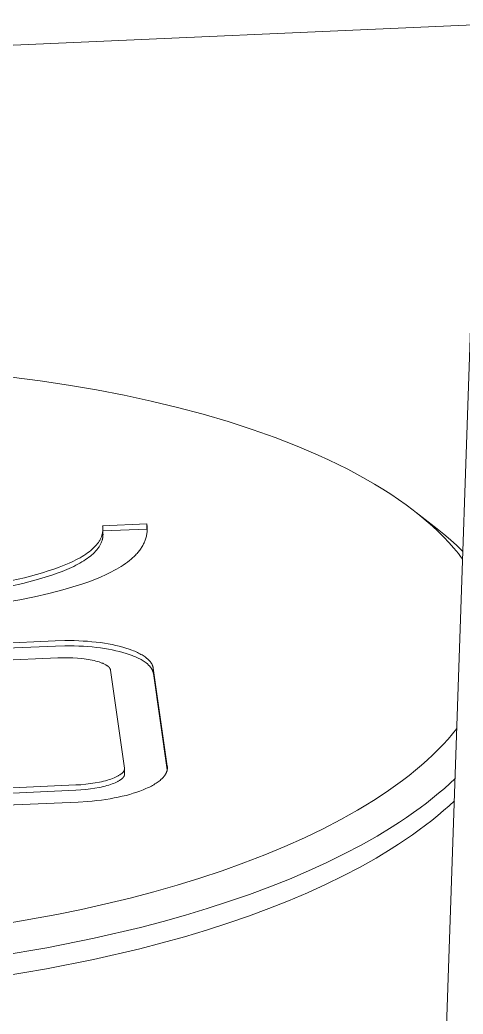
# Model space of a CAD drawing. Header units: inches. Extents: x 214 to 477, y -11 to 187.
# Drawn here: x 440.802 to 442.228, y 93.752 to 96.951 of the extents above; entities that cross this region are included whole.
import ezdxf

# ---------------------------------------------------------------- set-up
doc = ezdxf.new("R2010")
doc.units = ezdxf.units.IN
doc.layers.add('ZANO_R', color=7, linetype='Continuous', lineweight=0)

msp = doc.modelspace()

# ---------------------------------------------------------------- linework, layer by layer
at = {"layer": 'ZANO_R'}
for p, q in [((442.12359, 92.21966), (442.48509, 102.73026)), ((442.28578, 96.93553), (432.41499, 96.50395)), ((440.77503, 95.80138), (440.86719, 95.78929)), ((440.86719, 95.78929), (440.95844, 95.77551)), ((440.95844, 95.77551), (441.0485, 95.76005)), ((441.0485, 95.76005), (441.1371, 95.74291)), ((441.1371, 95.74291), (441.22397, 95.72412)), ((441.22397, 95.72412), (441.30882, 95.70372)), ((441.30882, 95.70372), (441.3914, 95.68174)), ((441.3914, 95.68174), (441.47145, 95.65824)), ((441.47145, 95.65824), (441.54873, 95.63328)), ((441.54873, 95.63328), (441.62303, 95.60693)), ((441.62303, 95.60693), (441.69412, 95.57927)), ((441.69412, 95.57927), (441.76181, 95.55037)), ((441.76181, 95.55037), (441.79434, 95.53549)), ((441.79434, 95.53549), (441.82595, 95.52034)), ((441.82595, 95.52034), (441.85664, 95.50493)), ((441.85664, 95.50493), (441.88639, 95.48927)), ((441.88639, 95.48927), (441.91517, 95.47337)), ((441.91517, 95.47337), (441.94299, 95.45726)), ((441.94299, 95.45726), (441.96982, 95.44093)), ((441.96982, 95.44093), (441.99566, 95.42441)), ((441.99566, 95.42441), (442.0205, 95.40771)), ((442.0205, 95.40771), (442.04433, 95.39083)), ((442.04433, 95.39083), (442.06715, 95.37381)), ((442.06715, 95.37381), (442.08895, 95.35664)), ((442.07701, 95.36615), (442.14456, 95.31313)), ((442.08895, 95.35664), (442.10972, 95.33934)), ((441.06798, 95.32338), (441.21008, 95.32962)), ((441.06816, 95.32205), (441.06798, 95.32338)), ((441.06831, 95.32072), (441.06816, 95.32205)), ((441.06844, 95.3194), (441.06831, 95.32072)), ((441.06855, 95.31808), (441.06844, 95.3194)), ((441.06863, 95.31677), (441.06855, 95.31808)), ((441.06868, 95.31546), (441.06863, 95.31677)), ((441.06867, 95.31028), (441.06871, 95.31157)), ((441.06872, 95.31416), (441.06868, 95.31546)), ((441.06871, 95.31157), (441.06873, 95.31286)), ((441.06873, 95.31286), (441.06872, 95.31416)), ((441.06875, 95.31286), (441.0691, 95.29775)), ((441.0689, 95.30648), (441.21047, 95.31271)), ((441.21008, 95.32962), (441.21053, 95.32613)), ((441.21047, 95.31271), (441.21008, 95.32962)), ((441.21047, 95.31271), (441.21111, 95.30738)), ((441.21053, 95.32613), (441.21087, 95.32267)), ((441.21087, 95.32267), (441.2111, 95.31924)), ((441.2111, 95.31924), (441.21124, 95.31584)), ((441.21127, 95.31246), (441.21119, 95.30911)), ((441.21124, 95.31584), (441.21127, 95.31246)), ((442.10972, 95.33934), (442.12948, 95.32193)), ((442.12948, 95.32193), (442.14821, 95.30442)), ((442.16608, 95.29582), (442.14456, 95.31313)), ((441.05975, 95.27848), (441.06096, 95.28082)), ((441.06096, 95.28082), (441.06208, 95.28317)), ((441.06208, 95.28317), (441.06312, 95.28554)), ((441.06312, 95.28554), (441.06407, 95.28793)), ((441.06407, 95.28793), (441.06494, 95.29034)), ((441.06494, 95.29034), (441.06534, 95.29155)), ((441.06534, 95.29155), (441.06572, 95.29276)), ((441.06572, 95.29276), (441.06608, 95.29398)), ((441.06608, 95.29398), (441.06642, 95.29521)), ((441.06642, 95.29521), (441.06673, 95.29644)), ((441.06673, 95.29644), (441.06702, 95.29767)), ((441.06675, 95.27805), (441.06706, 95.27924)), ((441.06702, 95.29767), (441.06729, 95.29891)), ((441.06706, 95.27924), (441.06734, 95.28044)), ((441.06729, 95.29891), (441.06753, 95.30016)), ((441.06734, 95.28044), (441.06761, 95.28165)), ((441.06753, 95.30016), (441.06776, 95.3014)), ((441.06761, 95.28165), (441.06786, 95.28286)), ((441.06776, 95.3014), (441.06796, 95.30266)), ((441.06786, 95.28286), (441.06808, 95.28408)), ((441.06796, 95.30266), (441.06813, 95.30392)), ((441.06808, 95.28408), (441.06828, 95.2853)), ((441.06813, 95.30392), (441.06829, 95.30518)), ((441.06828, 95.2853), (441.06846, 95.28652)), ((441.06829, 95.30518), (441.06842, 95.30645)), ((441.06842, 95.30645), (441.06853, 95.30772)), ((441.06846, 95.28652), (441.06862, 95.28775)), ((441.06853, 95.30772), (441.06861, 95.309)), ((441.06861, 95.309), (441.06867, 95.31028)), ((441.06862, 95.28775), (441.06876, 95.28898)), ((441.06876, 95.28898), (441.06888, 95.29022)), ((441.06888, 95.29022), (441.06897, 95.29146)), ((441.06897, 95.29146), (441.06904, 95.29271)), ((441.06904, 95.29271), (441.06909, 95.29396)), ((441.06909, 95.29396), (441.06912, 95.29522)), ((441.06912, 95.29648), (441.0691, 95.29775)), ((441.06912, 95.29522), (441.06912, 95.29648)), ((441.20606, 95.28022), (441.20501, 95.27715)), ((441.20702, 95.28332), (441.20606, 95.28022)), ((441.20788, 95.28645), (441.20702, 95.28332)), ((441.20865, 95.28961), (441.20788, 95.28645)), ((441.20932, 95.29279), (441.20865, 95.28961)), ((441.20989, 95.296), (441.20932, 95.29279)), ((441.21037, 95.29924), (441.20989, 95.296)), ((441.21074, 95.3025), (441.21037, 95.29924)), ((441.21102, 95.30579), (441.21074, 95.3025)), ((441.21119, 95.30911), (441.21102, 95.30579)), ((442.14821, 95.30442), (442.16592, 95.28682)), ((442.16592, 95.28682), (442.18261, 95.26915)), ((442.18708, 95.27789), (442.16608, 95.29582)), ((441.03211, 95.24564), (441.03447, 95.24771)), ((441.03447, 95.24771), (441.03677, 95.24979)), ((441.03677, 95.24979), (441.039, 95.25189)), ((441.039, 95.25189), (441.04115, 95.25401)), ((441.04115, 95.25401), (441.04322, 95.25615)), ((441.04322, 95.25615), (441.04523, 95.2583)), ((441.04523, 95.2583), (441.04715, 95.26047)), ((441.04715, 95.26047), (441.049, 95.26266)), ((441.049, 95.26266), (441.05078, 95.26487)), ((441.04987, 95.24632), (441.05158, 95.24847)), ((441.05078, 95.26487), (441.05247, 95.26709)), ((441.05158, 95.24847), (441.05321, 95.25064)), ((441.05247, 95.26709), (441.05409, 95.26933)), ((441.05321, 95.25064), (441.05477, 95.25283)), ((441.05409, 95.26933), (441.05562, 95.27159)), ((441.05477, 95.25283), (441.05626, 95.25504)), ((441.05562, 95.27159), (441.05708, 95.27387)), ((441.05626, 95.25504), (441.05766, 95.25726)), ((441.05708, 95.27387), (441.05845, 95.27617)), ((441.05766, 95.25726), (441.05899, 95.2595)), ((441.05845, 95.27617), (441.05975, 95.27848)), ((441.05899, 95.2595), (441.06024, 95.26175)), ((441.06024, 95.26175), (441.06142, 95.26403)), ((441.06142, 95.26403), (441.06251, 95.26632)), ((441.06251, 95.26632), (441.06352, 95.26863)), ((441.06352, 95.26863), (441.06445, 95.27096)), ((441.06445, 95.27096), (441.0653, 95.2733)), ((441.0653, 95.2733), (441.06606, 95.27567)), ((441.06606, 95.27567), (441.06675, 95.27805)), ((441.18953, 95.24783), (441.18751, 95.24504)), ((441.19147, 95.25065), (441.18953, 95.24783)), ((441.19333, 95.25349), (441.19147, 95.25065)), ((441.1951, 95.25636), (441.19333, 95.25349)), ((441.19678, 95.25925), (441.1951, 95.25636)), ((441.19838, 95.26217), (441.19678, 95.25925)), ((441.19988, 95.26511), (441.19838, 95.26217)), ((441.2013, 95.26808), (441.19988, 95.26511)), ((441.20263, 95.27107), (441.2013, 95.26808)), ((441.20386, 95.2741), (441.20263, 95.27107)), ((441.20501, 95.27715), (441.20386, 95.2741)), ((442.18261, 95.26915), (442.19829, 95.25141)), ((442.20755, 95.25935), (442.18708, 95.27789)), ((442.19829, 95.25141), (442.21297, 95.23363)), ((442.22748, 95.24022), (442.20755, 95.25935)), ((440.98172, 95.21308), (440.98858, 95.21666)), ((440.98858, 95.21666), (440.9952, 95.22031)), ((440.9952, 95.22031), (441.00158, 95.22403)), ((441.00158, 95.22403), (441.00771, 95.22781)), ((441.00771, 95.22781), (441.0136, 95.23166)), ((441.01306, 95.21411), (441.01858, 95.21791)), ((441.0136, 95.23166), (441.01922, 95.23557)), ((441.01858, 95.21791), (441.02385, 95.22177)), ((441.01922, 95.23557), (441.02458, 95.23955)), ((441.02385, 95.22177), (441.02887, 95.2257)), ((441.02458, 95.23955), (441.02967, 95.2436)), ((441.02887, 95.2257), (441.03128, 95.22769)), ((441.02967, 95.2436), (441.03211, 95.24564)), ((441.03128, 95.22769), (441.03362, 95.22969)), ((441.03362, 95.22969), (441.0359, 95.23171)), ((441.0359, 95.23171), (441.0381, 95.23375)), ((441.0381, 95.23375), (441.04024, 95.2358)), ((441.04024, 95.2358), (441.04231, 95.23787)), ((441.04231, 95.23787), (441.04431, 95.23996)), ((441.04431, 95.23996), (441.04623, 95.24206)), ((441.04623, 95.24206), (441.04809, 95.24418)), ((441.04809, 95.24418), (441.04987, 95.24632)), ((441.15994, 95.21597), (441.15393, 95.21099)), ((441.16283, 95.21849), (441.15994, 95.21597)), ((441.16565, 95.22103), (441.16283, 95.21849)), ((441.16839, 95.22361), (441.16565, 95.22103)), ((441.17105, 95.2262), (441.16839, 95.22361)), ((441.17364, 95.22882), (441.17105, 95.2262)), ((441.17615, 95.23146), (441.17364, 95.22882)), ((441.17858, 95.23413), (441.17615, 95.23146)), ((441.18094, 95.23682), (441.17858, 95.23413)), ((441.18321, 95.23953), (441.18094, 95.23682)), ((441.1854, 95.24228), (441.18321, 95.23953)), ((441.18751, 95.24504), (441.1854, 95.24228)), ((442.21297, 95.23363), (442.21993, 95.22472)), ((442.21993, 95.22472), (442.22664, 95.21581)), ((440.8929, 95.17762), (440.91068, 95.18354)), ((440.91068, 95.18354), (440.9278, 95.18969)), ((440.9278, 95.18969), (440.9442, 95.19607)), ((440.9442, 95.19607), (440.95983, 95.20269)), ((440.95306, 95.18266), (440.96788, 95.18923)), ((440.95983, 95.20269), (440.96735, 95.20609)), ((440.96735, 95.20609), (440.97464, 95.20955)), ((440.96788, 95.18923), (440.97499, 95.1926)), ((440.97464, 95.20955), (440.98172, 95.21308)), ((440.97499, 95.1926), (440.98189, 95.19604)), ((440.98189, 95.19604), (440.98857, 95.19953)), ((440.98857, 95.19953), (440.99504, 95.20308)), ((440.99504, 95.20308), (441.00128, 95.20669)), ((441.00128, 95.20669), (441.00729, 95.21037)), ((441.00729, 95.21037), (441.01306, 95.21411)), ((441.11214, 95.18305), (441.10427, 95.1787)), ((441.11976, 95.18748), (441.11214, 95.18305)), ((441.12712, 95.19201), (441.11976, 95.18748)), ((441.13423, 95.19662), (441.12712, 95.19201)), ((441.14107, 95.20132), (441.13423, 95.19662)), ((441.14764, 95.20611), (441.14107, 95.20132)), ((441.15393, 95.21099), (441.14764, 95.20611)), ((440.7753, 95.14659), (440.81623, 95.15612)), ((440.81623, 95.15612), (440.85557, 95.16644)), ((440.84999, 95.14786), (440.86861, 95.15314)), ((440.85557, 95.16644), (440.87452, 95.17192)), ((440.86861, 95.15314), (440.88672, 95.15861)), ((440.87452, 95.17192), (440.8929, 95.17762)), ((440.88672, 95.15861), (440.90427, 95.1643)), ((440.90427, 95.1643), (440.92121, 95.1702)), ((440.92121, 95.1702), (440.93749, 95.17631)), ((440.93749, 95.17631), (440.95306, 95.18266)), ((441.06154, 95.15822), (441.04298, 95.15059)), ((441.07929, 95.16617), (441.06154, 95.15822)), ((441.08784, 95.17026), (441.07929, 95.16617)), ((441.09617, 95.17444), (441.08784, 95.17026)), ((441.10427, 95.1787), (441.09617, 95.17444)), ((440.7714, 95.12873), (440.81142, 95.13792)), ((440.81142, 95.13792), (440.84999, 95.14786)), ((440.96178, 95.12309), (440.94002, 95.11693)), ((440.98301, 95.12953), (440.96178, 95.12309)), ((441.00366, 95.13626), (440.98301, 95.12953)), ((441.02366, 95.14327), (441.00366, 95.13626)), ((441.04298, 95.15059), (441.02366, 95.14327)), ((440.84888, 95.09484), (440.80162, 95.08521)), ((440.89516, 95.10539), (440.84888, 95.09484)), ((440.94002, 95.11693), (440.89516, 95.10539)), ((440.80162, 95.08521), (440.70601, 95.06843)), ((439.05756, 94.87126), (440.91543, 94.95303)), ((440.91583, 94.9361), (439.05797, 94.85432)), ((440.91543, 94.95303), (440.94625, 94.95386)), ((440.94665, 94.93693), (440.91583, 94.9361)), ((440.94625, 94.95386), (440.97633, 94.95363)), ((440.97673, 94.9367), (440.94665, 94.93693)), ((440.97633, 94.95363), (440.99105, 94.95314)), ((440.99144, 94.93621), (440.97673, 94.9367)), ((440.99105, 94.95314), (441.00552, 94.9524)), ((441.00592, 94.93546), (440.99144, 94.93621)), ((441.00552, 94.9524), (441.01973, 94.95142)), ((441.02012, 94.93448), (441.00592, 94.93546)), ((441.01973, 94.95142), (441.03365, 94.9502)), ((441.03405, 94.93326), (441.02012, 94.93448)), ((441.03365, 94.9502), (441.04727, 94.94875)), ((441.04767, 94.93181), (441.03405, 94.93326)), ((441.04727, 94.94875), (441.06057, 94.94707)), ((441.06097, 94.93014), (441.04767, 94.93181)), ((441.06057, 94.94707), (441.07352, 94.94518)), ((441.07392, 94.92825), (441.06097, 94.93014)), ((441.07352, 94.94518), (441.08611, 94.94308)), ((441.08651, 94.92614), (441.07392, 94.92825)), ((441.08611, 94.94308), (441.09832, 94.94076)), ((441.09832, 94.94076), (441.11013, 94.93825)), ((441.11013, 94.93825), (441.12151, 94.93553)), ((441.12151, 94.93553), (441.13245, 94.93263)), ((441.13245, 94.93263), (441.14292, 94.92954)), ((441.14292, 94.92954), (441.15291, 94.92627)), ((440.92322, 94.89815), (439.065, 94.81635)), ((440.9397, 94.89863), (440.92322, 94.89815)), ((440.95583, 94.89861), (440.9397, 94.89863)), ((440.97153, 94.89812), (440.95583, 94.89861)), ((440.98669, 94.89718), (440.97153, 94.89812)), ((441.00123, 94.89582), (440.98669, 94.89718)), ((441.00823, 94.89498), (441.00123, 94.89582)), ((441.09872, 94.92383), (441.08651, 94.92614)), ((441.11052, 94.92131), (441.09872, 94.92383)), ((441.1219, 94.9186), (441.11052, 94.92131)), ((441.13284, 94.91569), (441.1219, 94.9186)), ((441.14332, 94.91261), (441.13284, 94.91569)), ((441.15331, 94.90934), (441.14332, 94.91261)), ((441.15291, 94.92627), (441.1624, 94.92283)), ((441.1628, 94.90589), (441.15331, 94.90934)), ((441.1624, 94.92283), (441.16695, 94.92104)), ((441.16735, 94.90411), (441.1628, 94.90589)), ((441.16695, 94.92104), (441.17137, 94.91921)), ((441.17177, 94.90228), (441.16735, 94.90411)), ((441.17137, 94.91921), (441.17565, 94.91735)), ((441.17605, 94.90041), (441.17177, 94.90228)), ((441.17565, 94.91735), (441.1798, 94.91544)), ((441.18019, 94.8985), (441.17605, 94.90041)), ((441.1798, 94.91544), (441.1838, 94.91349)), ((441.18419, 94.89655), (441.18019, 94.8985)), ((441.1838, 94.91349), (441.18766, 94.9115)), ((441.18805, 94.89457), (441.18419, 94.89655)), ((441.18766, 94.9115), (441.19137, 94.90948)), ((441.19137, 94.90948), (441.19494, 94.90742)), ((441.19494, 94.90742), (441.19835, 94.90532)), ((441.19835, 94.90532), (441.20161, 94.90319)), ((441.20161, 94.90319), (441.20472, 94.90102)), ((441.20472, 94.90102), (441.20767, 94.89881)), ((441.20767, 94.89881), (441.20908, 94.8977)), ((441.20908, 94.8977), (441.21046, 94.89657)), ((441.21046, 94.89657), (441.21179, 94.89544)), ((441.21179, 94.89544), (441.21308, 94.8943)), ((441.01505, 94.89404), (441.00823, 94.89498)), ((441.02166, 94.89301), (441.01505, 94.89404)), ((441.02805, 94.89188), (441.02166, 94.89301)), ((441.03423, 94.89066), (441.02805, 94.89188)), ((441.04016, 94.88936), (441.03423, 94.89066)), ((441.04584, 94.88796), (441.04016, 94.88936)), ((441.05127, 94.88649), (441.04584, 94.88796)), ((441.05642, 94.88493), (441.05127, 94.88649)), ((441.06129, 94.8833), (441.05642, 94.88493)), ((441.06361, 94.88246), (441.06129, 94.8833)), ((441.06586, 94.88159), (441.06361, 94.88246)), ((441.06803, 94.88071), (441.06586, 94.88159)), ((441.07013, 94.87981), (441.06803, 94.88071)), ((441.07214, 94.8789), (441.07013, 94.87981)), ((441.07407, 94.87797), (441.07214, 94.8789)), ((441.07592, 94.87702), (441.07407, 94.87797)), ((441.07769, 94.87605), (441.07592, 94.87702)), ((441.07937, 94.87507), (441.07769, 94.87605)), ((441.08096, 94.87407), (441.07937, 94.87507)), ((441.08247, 94.87306), (441.08096, 94.87407)), ((441.08319, 94.87255), (441.08247, 94.87306)), ((441.08388, 94.87203), (441.08319, 94.87255)), ((441.08456, 94.87151), (441.08388, 94.87203)), ((441.08521, 94.87099), (441.08456, 94.87151)), ((441.08583, 94.87046), (441.08521, 94.87099)), ((441.08644, 94.86993), (441.08583, 94.87046)), ((441.08702, 94.8694), (441.08644, 94.86993)), ((441.08757, 94.86886), (441.08702, 94.8694)), ((441.08811, 94.86832), (441.08757, 94.86886)), ((441.08862, 94.86778), (441.08811, 94.86832)), ((441.0891, 94.86723), (441.08862, 94.86778)), ((441.08956, 94.86668), (441.0891, 94.86723)), ((441.08999, 94.86613), (441.08956, 94.86668)), ((441.0904, 94.86557), (441.08999, 94.86613)), ((441.09079, 94.86501), (441.0904, 94.86557)), ((441.09115, 94.86445), (441.09079, 94.86501)), ((441.09132, 94.86416), (441.09115, 94.86445)), ((441.09148, 94.86388), (441.09132, 94.86416)), ((441.09164, 94.8636), (441.09148, 94.86388)), ((441.09179, 94.86331), (441.09164, 94.8636)), ((441.09194, 94.86303), (441.09179, 94.86331)), ((441.19177, 94.89254), (441.18805, 94.89457)), ((441.19533, 94.89048), (441.19177, 94.89254)), ((441.19875, 94.88838), (441.19533, 94.89048)), ((441.20201, 94.88625), (441.19875, 94.88838)), ((441.20511, 94.88408), (441.20201, 94.88625)), ((441.20806, 94.88187), (441.20511, 94.88408)), ((441.20948, 94.88076), (441.20806, 94.88187)), ((441.21085, 94.87964), (441.20948, 94.88076)), ((441.21218, 94.8785), (441.21085, 94.87964)), ((441.21348, 94.87737), (441.21218, 94.8785)), ((441.21308, 94.8943), (441.21433, 94.89315)), ((441.21473, 94.87622), (441.21348, 94.87737)), ((441.21433, 94.89315), (441.21554, 94.892)), ((441.21593, 94.87506), (441.21473, 94.87622)), ((441.21554, 94.892), (441.21671, 94.89083)), ((441.2171, 94.8739), (441.21593, 94.87506)), ((441.21671, 94.89083), (441.21783, 94.88966)), ((441.21823, 94.87273), (441.2171, 94.8739)), ((441.21783, 94.88966), (441.21891, 94.88848)), ((441.21931, 94.87155), (441.21823, 94.87273)), ((441.21891, 94.88848), (441.21995, 94.8873)), ((441.22035, 94.87036), (441.21931, 94.87155)), ((441.21995, 94.8873), (441.22095, 94.8861)), ((441.22134, 94.86916), (441.22035, 94.87036)), ((441.22095, 94.8861), (441.2219, 94.8849)), ((441.22229, 94.86796), (441.22134, 94.86916)), ((441.2219, 94.8849), (441.22281, 94.88369)), ((441.2232, 94.86675), (441.22229, 94.86796)), ((441.22281, 94.88369), (441.22367, 94.88247)), ((441.22407, 94.86554), (441.2232, 94.86675)), ((441.22367, 94.88247), (441.22449, 94.88125)), ((441.22488, 94.86431), (441.22407, 94.86554)), ((441.22449, 94.88125), (441.22526, 94.88002)), ((441.22566, 94.86308), (441.22488, 94.86431)), ((441.22526, 94.88002), (441.22599, 94.87878)), ((441.22599, 94.87878), (441.22668, 94.87753)), ((441.22668, 94.87753), (441.22732, 94.87628)), ((441.22732, 94.87628), (441.22791, 94.87502)), ((441.22791, 94.87502), (441.22845, 94.87376)), ((441.22845, 94.87376), (441.22895, 94.87248)), ((441.22895, 94.87248), (441.2294, 94.87121)), ((441.2294, 94.87121), (441.22961, 94.87056)), ((441.22961, 94.87056), (441.22981, 94.86992)), ((441.22981, 94.86992), (441.22999, 94.86927)), ((441.22999, 94.86927), (441.23017, 94.86863)), ((441.23017, 94.86863), (441.23033, 94.86798)), ((441.23033, 94.86798), (441.23048, 94.86733)), ((441.23048, 94.86733), (441.23061, 94.86668)), ((441.23061, 94.86668), (441.23074, 94.86603)), ((441.23074, 94.86603), (441.23085, 94.86537)), ((441.23085, 94.86537), (441.23095, 94.86471)), ((441.23095, 94.86471), (441.27603, 94.5494)), ((441.09208, 94.86274), (441.09194, 94.86303)), ((441.09221, 94.86245), (441.09208, 94.86274)), ((441.09233, 94.86216), (441.09221, 94.86245)), ((441.09245, 94.86188), (441.09233, 94.86216)), ((441.09257, 94.86159), (441.09245, 94.86188)), ((441.09267, 94.8613), (441.09257, 94.86159)), ((441.09277, 94.86101), (441.09267, 94.8613)), ((441.09286, 94.86071), (441.09277, 94.86101)), ((441.09295, 94.86042), (441.09286, 94.86071)), ((441.09303, 94.86013), (441.09295, 94.86042)), ((441.0931, 94.85984), (441.09303, 94.86013)), ((441.09317, 94.85954), (441.0931, 94.85984)), ((441.09323, 94.85925), (441.09317, 94.85954)), ((441.09328, 94.85895), (441.09323, 94.85925)), ((441.09332, 94.85866), (441.09328, 94.85895)), ((441.13826, 94.54333), (441.09332, 94.85866)), ((441.22639, 94.86184), (441.22566, 94.86308)), ((441.22707, 94.8606), (441.22639, 94.86184)), ((441.22771, 94.85934), (441.22707, 94.8606)), ((441.2283, 94.85808), (441.22771, 94.85934)), ((441.22885, 94.85682), (441.2283, 94.85808)), ((441.22935, 94.85555), (441.22885, 94.85682)), ((441.2298, 94.85427), (441.22935, 94.85555)), ((441.23001, 94.85363), (441.2298, 94.85427)), ((441.2302, 94.85298), (441.23001, 94.85363)), ((441.23039, 94.85234), (441.2302, 94.85298)), ((441.23056, 94.85169), (441.23039, 94.85234)), ((441.23072, 94.85104), (441.23056, 94.85169)), ((441.23087, 94.85039), (441.23072, 94.85104)), ((441.23101, 94.84974), (441.23087, 94.85039)), ((441.23113, 94.84909), (441.23101, 94.84974)), ((441.23124, 94.84843), (441.23113, 94.84909)), ((441.23134, 94.84778), (441.23124, 94.84843)), ((441.27571, 94.5375), (441.23134, 94.84778)), ((442.19412, 94.65355), (442.17954, 94.63666)), ((442.20788, 94.67046), (442.19412, 94.65355)), ((442.16411, 94.61981), (442.14785, 94.603)), ((442.17954, 94.63666), (442.16411, 94.61981)), ((442.13075, 94.58624), (442.11282, 94.56955)), ((442.14785, 94.603), (442.13075, 94.58624)), ((441.1383, 94.54303), (441.13826, 94.54333)), ((441.27603, 94.5494), (441.27612, 94.54875)), ((441.27612, 94.54875), (441.2762, 94.54809)), ((441.2762, 94.54809), (441.27626, 94.54743)), ((441.27626, 94.54743), (441.27631, 94.54678)), ((441.27631, 94.54678), (441.27635, 94.54612)), ((441.27635, 94.54612), (441.27637, 94.54546)), ((441.27638, 94.5435), (441.27635, 94.54285)), ((441.27637, 94.54546), (441.27639, 94.54481)), ((441.27639, 94.54415), (441.27638, 94.5435)), ((441.27639, 94.54481), (441.27639, 94.54415)), ((442.09406, 94.55293), (442.07446, 94.5364)), ((442.11282, 94.56955), (442.09406, 94.55293)), ((441.09963, 94.51015), (441.10457, 94.51208)), ((441.10457, 94.51208), (441.10923, 94.51408)), ((441.10923, 94.51408), (441.11144, 94.51509)), ((441.11144, 94.51509), (441.11358, 94.51612)), ((441.11358, 94.51612), (441.11564, 94.51716)), ((441.11564, 94.51716), (441.11762, 94.51821)), ((441.11762, 94.51821), (441.11951, 94.51928)), ((441.11951, 94.51928), (441.12133, 94.52035)), ((441.12133, 94.52035), (441.12306, 94.52143)), ((441.12306, 94.52143), (441.12471, 94.52253)), ((441.12471, 94.52253), (441.12626, 94.52363)), ((441.12626, 94.52363), (441.12774, 94.52474)), ((441.12774, 94.52474), (441.12844, 94.5253)), ((441.12844, 94.5253), (441.12912, 94.52586)), ((441.12912, 94.52586), (441.12978, 94.52642)), ((441.12978, 94.52642), (441.13041, 94.52699)), ((441.13041, 94.52699), (441.13102, 94.52755)), ((441.13102, 94.52755), (441.13161, 94.52812)), ((441.13161, 94.52812), (441.13218, 94.52869)), ((441.13251, 94.51167), (441.13195, 94.51111)), ((441.13218, 94.52869), (441.13272, 94.52926)), ((441.13304, 94.51223), (441.13251, 94.51167)), ((441.13272, 94.52926), (441.13324, 94.52984)), ((441.13355, 94.51279), (441.13304, 94.51223)), ((441.13324, 94.52984), (441.13373, 94.53041)), ((441.13404, 94.51335), (441.13355, 94.51279)), ((441.13373, 94.53041), (441.1342, 94.53099)), ((441.13451, 94.51392), (441.13404, 94.51335)), ((441.1342, 94.53099), (441.13465, 94.53157)), ((441.13495, 94.51448), (441.13451, 94.51392)), ((441.13465, 94.53157), (441.13507, 94.53214)), ((441.13537, 94.51505), (441.13495, 94.51448)), ((441.13507, 94.53214), (441.13547, 94.53272)), ((441.13577, 94.51562), (441.13537, 94.51505)), ((441.13547, 94.53272), (441.13584, 94.53331)), ((441.13614, 94.51619), (441.13577, 94.51562)), ((441.13584, 94.53331), (441.13619, 94.53389)), ((441.13649, 94.51676), (441.13614, 94.51619)), ((441.13619, 94.53389), (441.13652, 94.53447)), ((441.13681, 94.51733), (441.13649, 94.51676)), ((441.13652, 94.53447), (441.13667, 94.53477)), ((441.13667, 94.53477), (441.13681, 94.53506)), ((441.13681, 94.53506), (441.13695, 94.53535)), ((441.13711, 94.5179), (441.13681, 94.51733)), ((441.13695, 94.53535), (441.13709, 94.53564)), ((441.13709, 94.53564), (441.13721, 94.53594)), ((441.13725, 94.51819), (441.13711, 94.5179)), ((441.13721, 94.53594), (441.13734, 94.53623)), ((441.13739, 94.51848), (441.13725, 94.51819)), ((441.13734, 94.53623), (441.13745, 94.53653)), ((441.13752, 94.51877), (441.13739, 94.51848)), ((441.13745, 94.53653), (441.13756, 94.53682)), ((441.13764, 94.51905), (441.13752, 94.51877)), ((441.13756, 94.53682), (441.13766, 94.53711)), ((441.13776, 94.51934), (441.13764, 94.51905)), ((441.13766, 94.53711), (441.13775, 94.53741)), ((441.13775, 94.53741), (441.13784, 94.5377)), ((441.13787, 94.51963), (441.13776, 94.51934)), ((441.13784, 94.5377), (441.13792, 94.538)), ((441.13797, 94.51992), (441.13787, 94.51963)), ((441.13792, 94.538), (441.138, 94.53829)), ((441.13807, 94.52021), (441.13797, 94.51992)), ((441.138, 94.53829), (441.13807, 94.53859)), ((441.13807, 94.53859), (441.13813, 94.53888)), ((441.13816, 94.52049), (441.13807, 94.52021)), ((441.13813, 94.53888), (441.13819, 94.53918)), ((441.13825, 94.52078), (441.13816, 94.52049)), ((441.13819, 94.53918), (441.13823, 94.53948)), ((441.13823, 94.53948), (441.13828, 94.53977)), ((441.13833, 94.52107), (441.13825, 94.52078)), ((441.13828, 94.53977), (441.13831, 94.54007)), ((441.13833, 94.54274), (441.1383, 94.54303)), ((441.13831, 94.54007), (441.13834, 94.54036)), ((441.13836, 94.54244), (441.13833, 94.54274)), ((441.1384, 94.52136), (441.13833, 94.52107)), ((441.13834, 94.54036), (441.13836, 94.54066)), ((441.13837, 94.54214), (441.13836, 94.54244)), ((441.13836, 94.54066), (441.13838, 94.54096)), ((441.13839, 94.54185), (441.13837, 94.54214)), ((441.13838, 94.54096), (441.13839, 94.54125)), ((441.13839, 94.54155), (441.13839, 94.54185)), ((441.13839, 94.54125), (441.13839, 94.54155)), ((441.13847, 94.52165), (441.1384, 94.52136)), ((441.13841, 94.54096), (441.13878, 94.52484)), ((441.13853, 94.52194), (441.13847, 94.52165)), ((441.13858, 94.52223), (441.13853, 94.52194)), ((441.13863, 94.52252), (441.13858, 94.52223)), ((441.13867, 94.52281), (441.13863, 94.52252)), ((441.13871, 94.5231), (441.13867, 94.52281)), ((441.13874, 94.52339), (441.13871, 94.5231)), ((441.13876, 94.52368), (441.13874, 94.52339)), ((441.13877, 94.52397), (441.13876, 94.52368)), ((441.13878, 94.52426), (441.13877, 94.52397)), ((441.13878, 94.52484), (441.13879, 94.52455)), ((441.13879, 94.52455), (441.13878, 94.52426)), ((441.2616, 94.5124), (441.26043, 94.51118)), ((441.26272, 94.51362), (441.2616, 94.5124)), ((441.2638, 94.51485), (441.26272, 94.51362)), ((441.26484, 94.51608), (441.2638, 94.51485)), ((441.26584, 94.51732), (441.26484, 94.51608)), ((441.26679, 94.51856), (441.26584, 94.51732)), ((441.2677, 94.5198), (441.26679, 94.51856)), ((441.26856, 94.52105), (441.2677, 94.5198)), ((441.26939, 94.52231), (441.26856, 94.52105)), ((441.27016, 94.52357), (441.26939, 94.52231)), ((441.2709, 94.52483), (441.27016, 94.52357)), ((441.27159, 94.52609), (441.2709, 94.52483)), ((441.27223, 94.52736), (441.27159, 94.52609)), ((441.27283, 94.52864), (441.27223, 94.52736)), ((441.27338, 94.52991), (441.27283, 94.52864)), ((441.27389, 94.53119), (441.27338, 94.52991)), ((441.27435, 94.53248), (441.27389, 94.53119)), ((441.27477, 94.53376), (441.27435, 94.53248)), ((441.27514, 94.53505), (441.27477, 94.53376)), ((441.27546, 94.53635), (441.27514, 94.53505)), ((441.2756, 94.53699), (441.27546, 94.53635)), ((441.27573, 94.53764), (441.2756, 94.53699)), ((441.27585, 94.53829), (441.27573, 94.53764)), ((441.27596, 94.53894), (441.27585, 94.53829)), ((441.27606, 94.53959), (441.27596, 94.53894)), ((441.27614, 94.54024), (441.27606, 94.53959)), ((441.27621, 94.54089), (441.27614, 94.54024)), ((441.27627, 94.54154), (441.27621, 94.54089)), ((441.27632, 94.54219), (441.27627, 94.54154)), ((441.27635, 94.54285), (441.27632, 94.54219)), ((442.05405, 94.51996), (442.03281, 94.50362)), ((442.07446, 94.5364), (442.05405, 94.51996)), ((439.12043, 94.40726), (440.98125, 94.48929)), ((440.98125, 94.48929), (440.99769, 94.49026)), ((440.99769, 94.49026), (441.01364, 94.4917)), ((441.01364, 94.4917), (441.02902, 94.49356)), ((441.02902, 94.49356), (441.04375, 94.49582)), ((441.05675, 94.48121), (441.04298, 94.47867)), ((441.04375, 94.49582), (441.05773, 94.49845)), ((441.06335, 94.48261), (441.05675, 94.48121)), ((441.05773, 94.49845), (441.06442, 94.4999)), ((441.06975, 94.48409), (441.06335, 94.48261)), ((441.06442, 94.4999), (441.0709, 94.50142)), ((441.07592, 94.48564), (441.06975, 94.48409)), ((441.0709, 94.50142), (441.07714, 94.50303)), ((441.08187, 94.48727), (441.07592, 94.48564)), ((441.07714, 94.50303), (441.08315, 94.50471)), ((441.08759, 94.48896), (441.08187, 94.48727)), ((441.08315, 94.50471), (441.08891, 94.50645)), ((441.09305, 94.49072), (441.08759, 94.48896)), ((441.08891, 94.50645), (441.0944, 94.50827)), ((441.09826, 94.49254), (441.09305, 94.49072)), ((441.0944, 94.50827), (441.09963, 94.51015)), ((441.10321, 94.49442), (441.09826, 94.49254)), ((441.10787, 94.49635), (441.10321, 94.49442)), ((441.11226, 94.49833), (441.10787, 94.49635)), ((441.11433, 94.49934), (441.11226, 94.49833)), ((441.11634, 94.50037), (441.11433, 94.49934)), ((441.11827, 94.5014), (441.11634, 94.50037)), ((441.12012, 94.50244), (441.11827, 94.5014)), ((441.12189, 94.50349), (441.12012, 94.50244)), ((441.12358, 94.50456), (441.12189, 94.50349)), ((441.12518, 94.50563), (441.12358, 94.50456)), ((441.12671, 94.50671), (441.12518, 94.50563)), ((441.12815, 94.5078), (441.12671, 94.50671)), ((441.1295, 94.50889), (441.12815, 94.5078)), ((441.13015, 94.50945), (441.1295, 94.50889)), ((441.13077, 94.51), (441.13015, 94.50945)), ((441.13137, 94.51055), (441.13077, 94.51)), ((441.13195, 94.51111), (441.13137, 94.51055)), ((441.21197, 94.47955), (441.20743, 94.47751)), ((441.21638, 94.48163), (441.21197, 94.47955)), ((441.22066, 94.48373), (441.21638, 94.48163)), ((441.22479, 94.48587), (441.22066, 94.48373)), ((441.22878, 94.48804), (441.22479, 94.48587)), ((441.23263, 94.49024), (441.22878, 94.48804)), ((441.23633, 94.49246), (441.23263, 94.49024)), ((441.23989, 94.49471), (441.23633, 94.49246)), ((441.24329, 94.49699), (441.23989, 94.49471)), ((441.24654, 94.4993), (441.24329, 94.49699)), ((441.24964, 94.50163), (441.24654, 94.4993)), ((441.25258, 94.50398), (441.24964, 94.50163)), ((441.25536, 94.50636), (441.25258, 94.50398)), ((441.25669, 94.50756), (441.25536, 94.50636)), ((441.25798, 94.50876), (441.25669, 94.50756)), ((441.25923, 94.50997), (441.25798, 94.50876)), ((441.26043, 94.51118), (441.25923, 94.50997)), ((442.01076, 94.4874), (441.98791, 94.4713)), ((442.03281, 94.50362), (442.01076, 94.4874)), ((442.1677, 94.47827), (442.1854, 94.49412)), ((442.1854, 94.49412), (442.20236, 94.51004)), ((440.98165, 94.47233), (439.12085, 94.3903)), ((440.99776, 94.47328), (440.98165, 94.47233)), ((441.0134, 94.47467), (440.99776, 94.47328)), ((441.0285, 94.47648), (441.0134, 94.47467)), ((441.04298, 94.47867), (441.0285, 94.47648)), ((441.10521, 94.44746), (441.09179, 94.44503)), ((441.11828, 94.45009), (441.10521, 94.44746)), ((441.13096, 94.45291), (441.11828, 94.45009)), ((441.14323, 94.45593), (441.13096, 94.45291)), ((441.15509, 94.45912), (441.14323, 94.45593)), ((441.16651, 94.46248), (441.15509, 94.45912)), ((441.17747, 94.46601), (441.16651, 94.46248)), ((441.18795, 94.4697), (441.17747, 94.46601)), ((441.19795, 94.47353), (441.18795, 94.4697)), ((441.20743, 94.47751), (441.19795, 94.47353)), ((441.96426, 94.45534), (441.93982, 94.43952)), ((441.98791, 94.4713), (441.96426, 94.45534)), ((442.13011, 94.44678), (442.14927, 94.46248)), ((442.14927, 94.46248), (442.1677, 94.47827)), ((440.98906, 94.43427), (439.12789, 94.3522)), ((441.01979, 94.43615), (440.98906, 94.43427)), ((441.03477, 94.43747), (441.01979, 94.43615)), ((441.04949, 94.43902), (441.03477, 94.43747)), ((441.0639, 94.4408), (441.04949, 94.43902)), ((441.07801, 94.44281), (441.0639, 94.4408)), ((441.09179, 94.44503), (441.07801, 94.44281)), ((441.9146, 94.42385), (441.88862, 94.40835)), ((441.93982, 94.43952), (441.9146, 94.42385)), ((442.06832, 94.40022), (442.08963, 94.41564)), ((442.08963, 94.41564), (442.11023, 94.43116)), ((442.11023, 94.43116), (442.13011, 94.44678)), ((442.16502, 94.40679), (442.18282, 94.42257)), ((442.18282, 94.42257), (442.1999, 94.43842)), ((441.88862, 94.40835), (441.8344, 94.37786)), ((442.02359, 94.36973), (442.04631, 94.38492)), ((442.04631, 94.38492), (442.06832, 94.40022)), ((442.12725, 94.37545), (442.14649, 94.39108)), ((442.14649, 94.39108), (442.16502, 94.40679)), ((441.8344, 94.37786), (441.77727, 94.34815)), ((441.95133, 94.32498), (442.00018, 94.35468)), ((442.00018, 94.35468), (442.02359, 94.36973)), ((442.08661, 94.34446), (442.10728, 94.3599)), ((442.10728, 94.3599), (442.12725, 94.37545)), ((441.77727, 94.34815), (441.71736, 94.31926)), ((441.89981, 94.29589), (441.95133, 94.32498)), ((442.04314, 94.3139), (442.06522, 94.32912)), ((442.06522, 94.32912), (442.08661, 94.34446)), ((441.6548, 94.29128), (441.58973, 94.26427)), ((441.71736, 94.31926), (441.6548, 94.29128)), ((441.84573, 94.26746), (441.89981, 94.29589)), ((441.99691, 94.28381), (442.02037, 94.29879)), ((442.02037, 94.29879), (442.04314, 94.3139)), ((441.58973, 94.26427), (441.52232, 94.23828)), ((441.78917, 94.23977), (441.84573, 94.26746)), ((441.94797, 94.25428), (441.99691, 94.28381)), ((441.52232, 94.23828), (441.45272, 94.21337)), ((441.73026, 94.21285), (441.78917, 94.23977)), ((441.8423, 94.19709), (441.89641, 94.22535)), ((441.89641, 94.22535), (441.94797, 94.25428)), ((441.45272, 94.21337), (441.38113, 94.18958)), ((441.66909, 94.18676), (441.73026, 94.21285)), ((441.78575, 94.16956), (441.8423, 94.19709)), ((441.30771, 94.16696), (441.23267, 94.14555)), ((441.38113, 94.18958), (441.30771, 94.16696)), ((441.54053, 94.13728), (441.6058, 94.16156)), ((441.6058, 94.16156), (441.66909, 94.18676)), ((441.72686, 94.14281), (441.78575, 94.16956)), ((441.23267, 94.14555), (441.15619, 94.12537)), ((441.4734, 94.11397), (441.54053, 94.13728)), ((441.66575, 94.11688), (441.72686, 94.14281)), ((441.07847, 94.10645), (440.9997, 94.08881)), ((441.15619, 94.12537), (441.07847, 94.10645)), ((441.40457, 94.09167), (441.4734, 94.11397)), ((441.60254, 94.09184), (441.66575, 94.11688)), ((440.92008, 94.07245), (440.75905, 94.04363)), ((440.9997, 94.08881), (440.92008, 94.07245)), ((441.26242, 94.05021), (441.33419, 94.0704)), ((441.33419, 94.0704), (441.40457, 94.09167)), ((441.47038, 94.04456), (441.53737, 94.06772)), ((441.53737, 94.06772), (441.60254, 94.09184)), ((441.1894, 94.0311), (441.26242, 94.05021)), ((441.40171, 94.0224), (441.47038, 94.04456)), ((441.04028, 93.99623), (441.1894, 94.0311)), ((441.25992, 93.98121), (441.33151, 94.00128)), ((441.33151, 94.00128), (441.40171, 94.0224)), ((440.8881, 93.96589), (441.04028, 93.99623)), ((441.18712, 93.96223), (441.25992, 93.98121)), ((440.73412, 93.94011), (440.8881, 93.96589)), ((441.03848, 93.9276), (441.18712, 93.96223)), ((440.88683, 93.89746), (441.03848, 93.9276)), ((440.73341, 93.87185), (440.88683, 93.89746))]:
    msp.add_line(p, q, dxfattribs=at)

doc.saveas('drawing.dxf')
